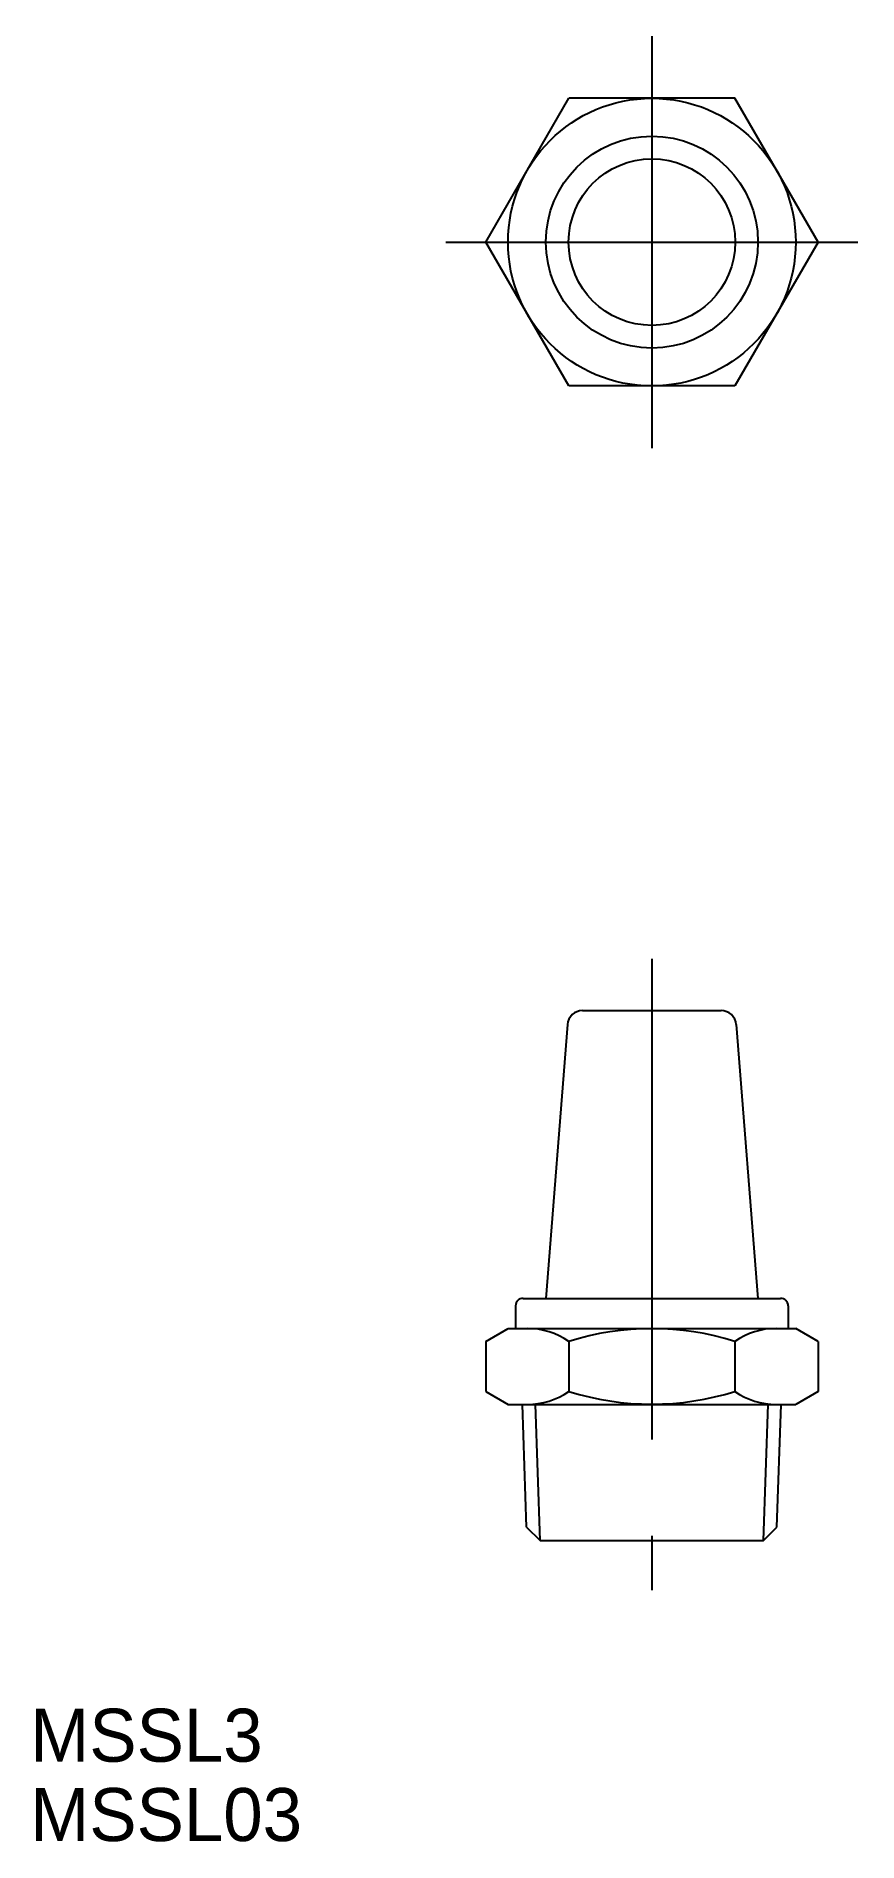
# Model space of a CAD drawing. Extents: x 90 to 144, y 43 to 162.
import ezdxf

# ---------------------------------------------------------------- set-up
doc = ezdxf.new("R2010")
doc.units = 0
doc.linetypes.add('CENTER', pattern=[50.8, 31.75, -6.35, 6.35, -6.35])
doc.layers.get('0').update_dxf_attribs({"linetype": 'CONTINUOUS'})
doc.layers.add('CENTER', color=1, linetype='CENTER')

msp = doc.modelspace()

# ---------------------------------------------------------------- linework, layer by layer
at = {"color": 7, "linetype": 'CONTINUOUS'}
for p, q in [((119.5, 148.32), (124.98, 157.82)), ((135.95, 157.82), (124.98, 157.82)), ((141.44, 148.32), (135.95, 157.82)), ((124.98, 138.82), (119.5, 148.32)), ((141.44, 148.32), (135.95, 138.82)), ((135.95, 138.82), (124.98, 138.82)), ((124.89, 96.65), (123.47, 78.57)), ((125.89, 97.57), (135.04, 97.57)), ((136.04, 96.65), (137.47, 78.57)), ((121.47, 78.07), (121.47, 76.57)), ((121.97, 78.57), (138.97, 78.57)), ((139.47, 78.07), (139.47, 76.57)), ((119.5, 75.73), (120.97, 76.57)), ((120.97, 76.57), (139.97, 76.57)), ((141.44, 75.73), (139.97, 76.57)), ((119.5, 75.73), (119.5, 72.42)), ((124.98, 75.73), (124.98, 72.42)), ((135.95, 75.73), (135.95, 72.42)), ((141.44, 75.73), (141.44, 72.42)), ((119.5, 72.42), (120.97, 71.57)), ((120.97, 71.57), (139.97, 71.57)), ((122.2, 63.46), (121.92, 71.57)), ((138.73, 63.46), (139.01, 71.57)), ((141.44, 72.42), (139.97, 71.57)), ((122.2, 63.46), (123.09, 62.57)), ((137.84, 62.57), (138.73, 63.46)), ((123.09, 62.57), (137.84, 62.57))]:
    msp.add_line(p, q, dxfattribs=at)
at = {"color": 3, "linetype": 'CONTINUOUS'}
for p, q in [((123.09, 62.57), (122.78, 71.57)), ((137.84, 62.57), (138.16, 71.57))]:
    msp.add_line(p, q, dxfattribs=at)
at = {"color": 7, "linetype": 'CONTINUOUS'}
for radius in [9.5, 7, 5.5]:
    msp.add_circle((130.47, 148.32), radius, dxfattribs=at)
for centre, radius, start, end in [((125.89, 96.57), 1, 90, 175.486), ((135.04, 96.57), 1, 4.514, 90), ((121.97, 78.07), 0.5, 90, 180), ((138.97, 78.07), 0.5, 0, 90), ((122.24, 71.72), 4.86, 55.6158, 90), ((130.47, 58.42), 18.15, 72.412, 107.588), ((138.69, 71.72), 4.86, 90, 124.3842), ((122.24, 76.43), 4.86, 270, 304.3842), ((130.47, 89.73), 18.15, 252.412, 287.588), ((138.69, 76.43), 4.86, 235.6158, 270)]:
    msp.add_arc(centre, radius, start, end, dxfattribs=at)
at = {"layer": 'CENTER', "color": 1, "linetype": 'CENTER'}
for p, q in [((130.47, 161.92), (130.47, 134.71)), ((116.86, 148.32), (144.07, 148.32)), ((130.47, 100.99), (130.47, 59.3))]:
    msp.add_line(p, q, dxfattribs=at)

# ---------------------------------------------------------------- texts
at = {"color": 7, "linetype": 'CONTINUOUS'}
for s, p in [('MSSL3', (89.42, 47.97)), ('MSSL03', (89.42, 42.73))]:
    msp.add_text(s, height=3.5, dxfattribs=at).set_placement(p)

doc.saveas('drawing.dxf')
